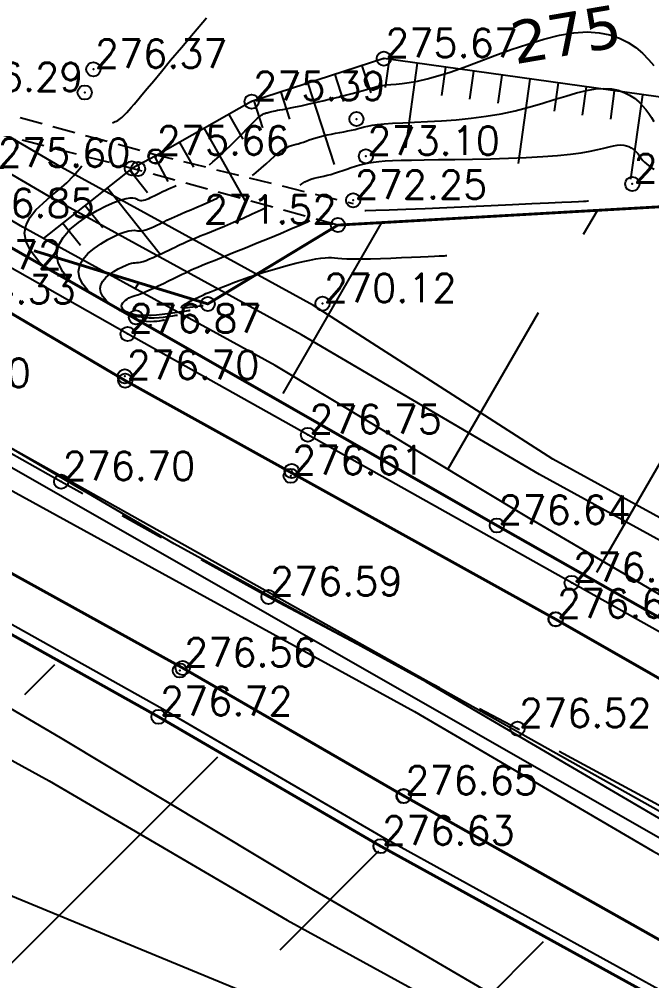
# Model space of a CAD drawing. Header units: millimetres. Extents: x 524954 to 526204, y 9523489 to 9524010.
# Drawn here: x 525293.16 to 525315.41, y 9523706.46 to 9523740.29 of the extents above; entities that cross this region are included whole.
import ezdxf
from ezdxf.enums import TextEntityAlignment as Align

# ---------------------------------------------------------------- set-up
doc = ezdxf.new("R2010")
doc.units = ezdxf.units.MM
doc.header["$PDMODE"] = 32
doc.header["$PDSIZE"] = 0.5
for name, pattern in [('ACAD_ISO12W100', [21, 12, -3, 0, -3, 0, -3]), ('AXES2', [28.575, 19.05, -3.175, 3.175, -3.175]), ('CACHE2', [4.7625, 3.175, -1.5875])]:
    doc.linetypes.add(name, pattern=pattern)
for name, color, linetype in [('Axe_Route_Existante', 1, 'AXES2'), ('Bord Fleuve', 4, 'ACAD_ISO12W100'), ('Caniveau', 5, 'CACHE2'), ('CN_01_00', 3, 'Continuous'), ('CN_02_00', 4, 'Continuous'), ('CN_05_00', 6, 'Continuous'), ('Cotation Courbes de niveau', 7, 'Continuous'), ('Haut_Talus', 30, 'Continuous'), ('PLUME_1', 7, 'Continuous'), ('PLUME_3', 4, 'Continuous'), ('PLUME_4', 3, 'Continuous'), ('PLUME_5', 6, 'Continuous'), ('PLUME_6', 2, 'Continuous'), ('PONT', 7, 'Continuous'), ('Talus', 2, 'Continuous'), ('TopoAlt', 3, 'Continuous'), ('TOPOJIS', 7, 'Continuous')]:
    doc.layers.add(name, color=color, linetype=linetype)
doc.layers.add('Trottoir', color=7, linetype='Continuous', true_color=0xff6666)
doc.styles.add('Simplex 1.0', font='Simplex.shx', dxfattribs={"width": 0.99, "height": 1})
doc.styles.get("Standard").update_dxf_attribs({"font": 'arial.ttf'})
doc.styles.add('Verdana 1.0', font='verdana.ttf', dxfattribs={"width": 0.99, "height": 1})
doc.dimstyles.new('ISO-25', dxfattribs={"dimtxt": 2.5, "dimasz": 2.5, "dimexe": 1.25, "dimexo": 0.625, "dimtad": 1, "dimtxsty": 'Standard', "dimcen": 2.5, "dimadec": 0, "dimazin": 0, "dimtfac": 1, "dimtmove": 0, "dimatfit": 3, "dimfxl": 1, "dimarcsym": 0})

# ---------------------------------------------------------------- blocks, each defined once
blk = doc.blocks.new('TCPOINT M')
at = {"color": 0}
blk.add_point((0, 0), dxfattribs=at)
at = {"layer": 'TopoAlt', "style": 'Simplex 1.0', "width": 0.99}
blk.add_attdef('ALT', (0.15, 0.15), '', height=1, dxfattribs=at)
blk = doc.blocks.new('*D29')
at = {"color": 0, "lineweight": -2, "transparency": 16777216}
for p, q in [((525274.397, 9523734.835), (525248.537, 9523688.664)), ((525251.329, 9523688.533), (525351.663, 9523632.337)), ((525379.094, 9523676.196), (525353.234, 9523630.025))]:
    blk.add_line(p, q, dxfattribs=at)
at = {"color": 0, "transparency": 16777216}
for points in [[(525251.533, 9523688.897), (525251.125, 9523688.17), (525249.148, 9523689.755)], [(525351.867, 9523632.701), (525351.46, 9523631.974), (525353.845, 9523631.115)]]:
    blk.add_solid(points, dxfattribs=at)
at = {"layer": 'Defpoints', "color": 0, "transparency": 16777216}
for p in [(525274.702, 9523735.381), (525379.399, 9523676.741), (525353.845, 9523631.115)]:
    blk.add_point(p, dxfattribs=at)
at = {"color": 0, "transparency": 16777216, "insert": (525302.425, 9523662.094), "char_height": 2.5, "attachment_point": 5, "rotation": 330.7474}
blk.add_mtext('120', dxfattribs=at)

msp = doc.modelspace()

# ---------------------------------------------------------------- hatches: boundary and pattern name
at = {"layer": 'Bord Fleuve', "ltscale": 0.5}
h = msp.add_hatch(dxfattribs=at)
h.set_pattern_fill('ANSI33', color=135, scale=2, angle=15, style=0)
edge = h.paths.add_edge_path()
edge.add_line((525326.846, 9523735.199), (525327.483, 9523734.771))
edge.add_line((525327.483, 9523734.771), (525364.269, 9523714.296))
edge.add_line((525364.269, 9523714.296), (525365.78, 9523713.988))
edge.add_line((525365.78, 9523713.988), (525369.372, 9523711.903))
edge.add_line((525369.372, 9523711.903), (525375.355, 9523708.431))
edge.add_line((525375.355, 9523708.431), (525381.004, 9523705.169))
edge.add_line((525293.676, 9523732.146), (525299.792, 9523730.275))
edge.add_line((525299.792, 9523730.275), (525304.371, 9523733.048))
edge.add_line((525304.371, 9523733.048), (525316.169, 9523733.718))
edge.add_line((525316.169, 9523733.718), (525320.161, 9523732.97))
edge.add_line((525320.161, 9523732.97), (525326.842, 9523735.193))
edge.add_line((525369.06, 9523689.539), (525336.596, 9523707.741))
edge.add_line((525336.596, 9523707.741), (525310.114, 9523722.746))
edge.add_line((525310.114, 9523722.746), (525293.676, 9523732.146))
edge.add_line((525381.004, 9523705.169), (525381.313, 9523702.868))
edge.add_line((525381.313, 9523702.868), (525376.206, 9523699.873))
edge.add_line((525376.206, 9523699.873), (525374.714, 9523696.514))
edge.add_line((525374.714, 9523696.514), (525374.46, 9523691.434))
edge.add_line((525374.46, 9523691.434), (525369.5, 9523690.174))
edge.add_line((525369.5, 9523690.174), (525369.06, 9523689.539))
h = msp.add_hatch(dxfattribs=at)
h.set_pattern_fill('ANSI33', color=135, scale=2, style=0)
h.paths.add_polyline_path([(525394.875, 9523547.688), (525386.855, 9523539.684), (525374.857, 9523528.592), (525359.402, 9523533.054), (525302.267, 9523541.753), (525253.226, 9523571.678), (525189.199, 9523592.989), (525146.601, 9523610.427), (525134.908, 9523628.389), (525130.258, 9523644.878), (525129.915, 9523646.053), (525134.923, 9523646.805), (525141.4, 9523651.378), (525145.39, 9523652.194), (525150.779, 9523654.113), (525153.673, 9523654.734), (525157.062, 9523656.215), (525170.428, 9523659.554), (525190.68, 9523663.166), (525195.533, 9523671.037), (525214.046, 9523677.393), (525226.978, 9523684.419), (525241.856, 9523699.409), (525259.549, 9523697.749), (525263.742, 9523702.788), (525265.599, 9523705.429), (525271.397, 9523709.575), (525278.663, 9523713.162), (525282.299, 9523718.359), (525286.813, 9523721.853), (525297.974, 9523715.602), (525305.783, 9523711.053), (525316.348, 9523705.233), (525323.457, 9523701.143), (525333.272, 9523695.625), (525364.282, 9523678.524), (525367.141, 9523669.609), (525369.992, 9523664.673), (525374.256, 9523657.439), (525374.878, 9523649.759), (525376.197, 9523640.514), (525378.821, 9523632.503), (525377.801, 9523621.191), (525377.159, 9523606.875), (525382.451, 9523599.216), (525388.758, 9523585.471), (525391.317, 9523567.355), (525392.74, 9523563.589), (525392.123, 9523555.946)])

# ---------------------------------------------------------------- linework, layer by layer
msp.add_line((525274.702, 9523735.381), (525379.399, 9523676.741))
at = {"layer": 'Axe_Route_Existante', "ltscale": 0.5, "flags": 128}
msp.add_lwpolyline([(524973.101, 9523802.49), (525007.26, 9523792.779), (525027.54, 9523787.364), (525056.127, 9523779.755), (525082.674, 9523773.102), (525107.546, 9523770.048), (525120.684, 9523770.139), (525151.777, 9523772.648), (525176.899, 9523773.894), (525199.324, 9523771.095), (525218.337, 9523765.264), (525227.192, 9523761.534), (525233.843, 9523758.094), (525246.468, 9523751.167), (525256.506, 9523745.531), (525267.014, 9523739.694), (525277.691, 9523733.704), (525288.849, 9523727.299), (525294.632, 9523724.022), (525301.927, 9523719.966), (525310.691, 9523715.333), (525328.32, 9523705.784), (525328.32, 9523705.784), (525337.316, 9523700.691), (525351.138, 9523692.703), (525363.696, 9523685.45), (525368.801, 9523682.627), (525375.475, 9523679.109), (525390.225, 9523670.468), (525400.9, 9523665.019), (525419.619, 9523658.456), (525435.368, 9523656.046), (525454.334, 9523656.625), (525476.288, 9523660.734), (525488.784, 9523664.768), (525501.859, 9523668.012), (525521.809, 9523675.315), (525541.116, 9523687.802), (525552.62, 9523697.708), (525562.351, 9523710.18), (525568.681, 9523722.572), (525575.059, 9523738.704), (525576.995, 9523751.051), (525577.798, 9523776.069), (525576.166, 9523799.52), (525574.181, 9523815.429), (525572.049, 9523834.204), (525569.92, 9523851.041), (525567.326, 9523868.19), (525565.579, 9523885.379), (525563.689, 9523903.219), (525561.356, 9523920.701), (525558.839, 9523938.161)], dxfattribs=at)
at = {"layer": 'Bord Fleuve', "ltscale": 0.35, "const_width": 0.1, "flags": 128}
msp.add_lwpolyline([(525293.676, 9523732.146), (525299.792, 9523730.275), (525304.371, 9523733.048), (525316.169, 9523733.718), (525320.161, 9523732.97), (525326.842, 9523735.193)], dxfattribs=at)
at = {"layer": 'Caniveau', "ltscale": 0.25, "flags": 128}
for points in [[(525238.108, 9523764.572), (525246.03, 9523760.166), (525254.503, 9523755.387), (525265.105, 9523749.458), (525273.207, 9523745.329), (525283.669, 9523739.451), (525298.015, 9523735.512), (525304.912, 9523733.807)], [(525304.371, 9523733.048), (525297.119, 9523735.043), (525283.354, 9523738.561), (525272.627, 9523744.407), (525272.605, 9523744.427), (525264.616, 9523748.712), (525254.056, 9523754.627), (525245.493, 9523759.567), (525237.811, 9523763.738)]]:
    msp.add_lwpolyline(points, dxfattribs=at)
at = {"layer": 'CN_01_00', "flags": 128}
for points, elevation in [([(525303.04, 9523734.455), (525303.102, 9523734.499), (525303.209, 9523734.564), (525303.315, 9523734.617), (525303.421, 9523734.659), (525303.53, 9523734.693), (525303.64, 9523734.722), (525303.754, 9523734.747), (525303.871, 9523734.772), (525303.994, 9523734.8), (525304.121, 9523734.833), (525304.255, 9523734.872), (525304.395, 9523734.918), (525304.539, 9523734.967), (525304.687, 9523735.018), (525304.838, 9523735.07), (525304.991, 9523735.119), (525305.146, 9523735.165), (525305.301, 9523735.206), (525305.458, 9523735.239), (525305.625, 9523735.266), (525305.812, 9523735.288), (525306.029, 9523735.305), (525306.287, 9523735.318), (525306.594, 9523735.328), (525306.962, 9523735.336), (525307.4, 9523735.343), (525307.914, 9523735.351), (525308.489, 9523735.359), (525309.104, 9523735.37), (525309.74, 9523735.384), (525310.378, 9523735.402), (525310.997, 9523735.426), (525311.578, 9523735.457), (525312.101, 9523735.495), (525312.55, 9523735.542), (525312.93, 9523735.595), (525313.248, 9523735.65), (525313.513, 9523735.705), (525313.732, 9523735.757), (525313.915, 9523735.802), (525314.068, 9523735.837), (525314.202, 9523735.859), (525314.321, 9523735.866), (525314.429, 9523735.859), (525314.526, 9523735.84), (525314.613, 9523735.809), (525314.69, 9523735.77), (525314.759, 9523735.724), (525314.82, 9523735.673), (525314.874, 9523735.619), (525314.923, 9523735.562), (525314.967, 9523735.504), (525315.011, 9523735.444), (525315.056, 9523735.384), (525315.105, 9523735.323), (525315.161, 9523735.262), (525315.227, 9523735.2), (525315.304, 9523735.139), (525315.396, 9523735.078), (525315.503, 9523735.018)], 273), ([(525298.721, 9523729.873), (525298.72, 9523729.873), (525298.717, 9523729.873), (525298.707, 9523729.871), (525298.688, 9523729.868), (525298.658, 9523729.863), (525298.612, 9523729.856), (525298.548, 9523729.846), (525298.463, 9523729.832), (525298.355, 9523729.816), (525298.225, 9523729.799), (525298.076, 9523729.784), (525297.911, 9523729.776), (525297.732, 9523729.778), (525297.541, 9523729.792), (525297.342, 9523729.823), (525297.137, 9523729.873), (525296.93, 9523729.945), (525296.726, 9523730.036), (525296.533, 9523730.144), (525296.359, 9523730.265), (525296.212, 9523730.395), (525296.098, 9523730.532), (525296.024, 9523730.672), (525296, 9523730.812), (525296.028, 9523730.948), (525296.102, 9523731.079), (525296.21, 9523731.203), (525296.344, 9523731.317), (525296.492, 9523731.42), (525296.644, 9523731.51), (525296.79, 9523731.584), (525296.92, 9523731.641), (525297.025, 9523731.68), (525297.11, 9523731.704), (525297.179, 9523731.717), (525297.24, 9523731.723), (525297.298, 9523731.728), (525297.359, 9523731.734), (525297.43, 9523731.747), (525297.516, 9523731.77), (525297.621, 9523731.806), (525297.743, 9523731.855), (525297.876, 9523731.912), (525298.016, 9523731.975), (525298.157, 9523732.041), (525298.295, 9523732.107), (525298.425, 9523732.17), (525298.541, 9523732.227), (525298.642, 9523732.276), (525298.732, 9523732.32), (525298.821, 9523732.363), (525298.917, 9523732.406), (525299.027, 9523732.455), (525299.161, 9523732.512), (525299.325, 9523732.581), (525299.529, 9523732.664), (525299.778, 9523732.766), (525300.063, 9523732.883), (525300.375, 9523733.012), (525300.702, 9523733.15), (525301.033, 9523733.294), (525301.358, 9523733.441), (525301.665, 9523733.588), (525301.783, 9523733.648)], 273), ([(525299.625, 9523730.212), (525299.624, 9523730.212), (525299.622, 9523730.212), (525299.615, 9523730.211), (525299.601, 9523730.208), (525299.578, 9523730.205), (525299.544, 9523730.199), (525299.496, 9523730.192), (525299.433, 9523730.182), (525299.353, 9523730.169), (525299.262, 9523730.156), (525299.166, 9523730.143), (525299.073, 9523730.133), (525298.989, 9523730.127), (525298.92, 9523730.128), (525298.874, 9523730.136), (525298.858, 9523730.154), (525298.875, 9523730.184), (525298.921, 9523730.222), (525298.99, 9523730.267), (525299.075, 9523730.316), (525299.17, 9523730.367), (525299.267, 9523730.417), (525299.36, 9523730.464), (525299.442, 9523730.504), (525299.509, 9523730.537), (525299.565, 9523730.564), (525299.616, 9523730.588), (525299.667, 9523730.611), (525299.726, 9523730.636), (525299.797, 9523730.665), (525299.887, 9523730.702), (525300.001, 9523730.748), (525300.146, 9523730.806), (525300.318, 9523730.875), (525300.515, 9523730.951), (525300.734, 9523731.034), (525300.972, 9523731.122), (525301.226, 9523731.212), (525301.493, 9523731.302), (525301.77, 9523731.392), (525302.054, 9523731.477), (525302.339, 9523731.559), (525302.62, 9523731.634), (525302.892, 9523731.703), (525303.149, 9523731.763), (525303.385, 9523731.814), (525303.595, 9523731.855), (525303.774, 9523731.884), (525303.918, 9523731.9), (525304.038, 9523731.906), (525304.145, 9523731.904), (525304.251, 9523731.896), (525304.369, 9523731.885), (525304.51, 9523731.874), (525304.687, 9523731.864), (525304.911, 9523731.858), (525305.191, 9523731.858), (525305.516, 9523731.864), (525305.87, 9523731.874), (525306.238, 9523731.887), (525306.605, 9523731.902), (525306.957, 9523731.917), (525307.277, 9523731.932), (525307.551, 9523731.945), (525307.768, 9523731.955), (525307.93, 9523731.963), (525308.047, 9523731.969), (525308.125, 9523731.972), (525308.172, 9523731.975), (525308.197, 9523731.976), (525308.206, 9523731.976), (525308.207, 9523731.976)], 271)]:
    msp.add_lwpolyline(points, dxfattribs=dict(at, elevation=elevation))
at = {"layer": 'CN_02_00', "flags": 128}
for points, elevation in [([(525296.445, 9523736.646), (525296.481, 9523736.665), (525296.532, 9523736.688), (525296.58, 9523736.709), (525296.625, 9523736.732), (525296.67, 9523736.76), (525296.716, 9523736.792), (525296.764, 9523736.832), (525296.816, 9523736.88), (525296.874, 9523736.938), (525296.94, 9523737.007), (525297.014, 9523737.089), (525297.099, 9523737.186), (525297.201, 9523737.304), (525297.325, 9523737.45), (525297.477, 9523737.631), (525297.663, 9523737.854), (525297.889, 9523738.125), (525298.161, 9523738.453), (525298.485, 9523738.844), (525298.864, 9523739.299), (525299.288, 9523739.803), (525299.745, 9523740.335)], 276), ([(525301.37, 9523734.795), (525301.491, 9523734.893), (525301.675, 9523735.053), (525301.845, 9523735.206), (525302.001, 9523735.348), (525302.143, 9523735.474), (525302.27, 9523735.581), (525302.382, 9523735.667), (525302.483, 9523735.732), (525302.575, 9523735.782), (525302.659, 9523735.819), (525302.739, 9523735.846), (525302.817, 9523735.869), (525302.896, 9523735.89), (525302.978, 9523735.912), (525303.065, 9523735.939), (525303.158, 9523735.97), (525303.258, 9523736.005), (525303.364, 9523736.042), (525303.476, 9523736.08), (525303.596, 9523736.118), (525303.722, 9523736.155), (525303.856, 9523736.19), (525303.997, 9523736.223), (525304.143, 9523736.252), (525304.291, 9523736.28), (525304.439, 9523736.307), (525304.584, 9523736.333), (525304.722, 9523736.359), (525304.853, 9523736.385), (525304.972, 9523736.412), (525305.079, 9523736.441), (525305.183, 9523736.471), (525305.293, 9523736.501), (525305.419, 9523736.53), (525305.572, 9523736.559), (525305.762, 9523736.586), (525305.999, 9523736.61), (525306.292, 9523736.632), (525306.65, 9523736.65), (525307.063, 9523736.668), (525307.522, 9523736.69), (525308.015, 9523736.718), (525308.532, 9523736.755), (525309.06, 9523736.806), (525309.59, 9523736.874), (525310.11, 9523736.962), (525310.612, 9523737.072), (525311.091, 9523737.197), (525311.547, 9523737.33), (525311.979, 9523737.462), (525312.386, 9523737.587), (525312.765, 9523737.697), (525313.117, 9523737.783), (525313.44, 9523737.837), (525313.732, 9523737.855), (525313.996, 9523737.837), (525314.234, 9523737.79), (525314.446, 9523737.716), (525314.636, 9523737.62), (525314.805, 9523737.508), (525314.955, 9523737.382), (525315.088, 9523737.248), (525315.205, 9523737.11), (525315.309, 9523736.969), (525315.403, 9523736.83), (525315.488, 9523736.693)], 274), ([(525294.013, 9523731.602), (525293.848, 9523731.77), (525293.572, 9523732.121), (525293.399, 9523732.455), (525293.345, 9523732.766), (525293.398, 9523733.054), (525293.537, 9523733.323), (525293.743, 9523733.579), (525293.995, 9523733.824), (525294.273, 9523734.063), (525294.558, 9523734.3), (525294.829, 9523734.538), (525295.069, 9523734.781), (525295.279, 9523735.026), (525295.364, 9523735.138)], 276), ([(525295.657, 9523730.662), (525295.567, 9523730.749), (525295.392, 9523730.97), (525295.278, 9523731.194), (525295.239, 9523731.418), (525295.284, 9523731.637), (525295.402, 9523731.847), (525295.577, 9523732.045), (525295.791, 9523732.228), (525296.028, 9523732.393), (525296.272, 9523732.537), (525296.506, 9523732.656), (525296.714, 9523732.747), (525296.882, 9523732.809), (525297.014, 9523732.846), (525297.118, 9523732.863), (525297.199, 9523732.866), (525297.266, 9523732.86), (525297.324, 9523732.851), (525297.382, 9523732.844), (525297.446, 9523732.845), (525297.522, 9523732.858), (525297.609, 9523732.882), (525297.703, 9523732.915), (525297.802, 9523732.955), (525297.903, 9523733), (525298.004, 9523733.046), (525298.101, 9523733.093), (525298.192, 9523733.138), (525298.275, 9523733.179), (525298.354, 9523733.218), (525298.434, 9523733.256), (525298.519, 9523733.296), (525298.615, 9523733.339), (525298.725, 9523733.388), (525298.856, 9523733.444), (525299.011, 9523733.51), (525299.195, 9523733.586), (525299.403, 9523733.673), (525299.629, 9523733.771), (525299.869, 9523733.879), (525300.117, 9523733.998), (525300.193, 9523734.037)], 274), ([(525305.321, 9523733.564), (525305.351, 9523733.564), (525305.705, 9523733.57), (525306.172, 9523733.584), (525306.76, 9523733.605), (525307.446, 9523733.632), (525308.198, 9523733.664), (525308.981, 9523733.699), (525309.764, 9523733.735), (525310.514, 9523733.771), (525311.198, 9523733.803), (525311.784, 9523733.831), (525312.246, 9523733.853), (525312.593, 9523733.87), (525312.842, 9523733.882), (525313.009, 9523733.89), (525313.11, 9523733.895), (525313.162, 9523733.897), (525313.182, 9523733.898), (525313.184, 9523733.898)], 272), ([(525299.173, 9523730.043), (525299.172, 9523730.043), (525299.168, 9523730.042), (525299.156, 9523730.04), (525299.132, 9523730.036), (525299.094, 9523730.03), (525299.036, 9523730.021), (525298.955, 9523730.008), (525298.848, 9523729.991), (525298.713, 9523729.97), (525298.553, 9523729.946), (525298.375, 9523729.922), (525298.185, 9523729.899), (525297.99, 9523729.88), (525297.796, 9523729.867), (525297.609, 9523729.862), (525297.434, 9523729.867), (525297.279, 9523729.884), (525297.142, 9523729.911), (525297.027, 9523729.948), (525296.931, 9523729.992), (525296.856, 9523730.041), (525296.803, 9523730.094), (525296.771, 9523730.15), (525296.76, 9523730.205), (525296.771, 9523730.259), (525296.801, 9523730.312), (525296.844, 9523730.361), (525296.897, 9523730.406), (525296.956, 9523730.447), (525297.017, 9523730.483), (525297.075, 9523730.512), (525297.126, 9523730.535), (525297.168, 9523730.55), (525297.205, 9523730.561), (525297.241, 9523730.571), (525297.281, 9523730.581), (525297.331, 9523730.596), (525297.395, 9523730.618), (525297.478, 9523730.65), (525297.585, 9523730.695), (525297.72, 9523730.755), (525297.877, 9523730.827), (525298.049, 9523730.908), (525298.229, 9523730.994), (525298.411, 9523731.082), (525298.586, 9523731.167), (525298.748, 9523731.246), (525298.89, 9523731.316), (525299.008, 9523731.374), (525299.11, 9523731.423), (525299.209, 9523731.469), (525299.315, 9523731.516), (525299.44, 9523731.57), (525299.596, 9523731.635), (525299.795, 9523731.717), (525300.047, 9523731.819), (525300.361, 9523731.946), (525300.724, 9523732.093), (525301.121, 9523732.253), (525301.534, 9523732.421), (525301.949, 9523732.591), (525302.348, 9523732.757), (525302.716, 9523732.912), (525303.036, 9523733.05), (525303.296, 9523733.167), (525303.387, 9523733.21)], 272), ([(525298.269, 9523729.704), (525298.268, 9523729.704), (525298.266, 9523729.703), (525298.259, 9523729.702), (525298.245, 9523729.7), (525298.222, 9523729.696), (525298.188, 9523729.691), (525298.141, 9523729.683), (525298.078, 9523729.673), (525297.997, 9523729.661), (525297.897, 9523729.651), (525297.777, 9523729.647), (525297.636, 9523729.654), (525297.473, 9523729.676), (525297.324, 9523729.709)], 274)]:
    msp.add_lwpolyline(points, dxfattribs=dict(at, elevation=elevation))
at = {"layer": 'CN_05_00', "elevation": 275, "flags": 128}
for points in [[(525299.85, 9523735.168), (525299.972, 9523735.27), (525300.187, 9523735.464), (525300.404, 9523735.669), (525300.617, 9523735.877), (525300.822, 9523736.082), (525301.012, 9523736.275), (525301.183, 9523736.45), (525301.33, 9523736.599), (525301.45, 9523736.716), (525301.545, 9523736.805), (525301.618, 9523736.869), (525301.673, 9523736.913), (525301.715, 9523736.942), (525301.747, 9523736.959), (525301.772, 9523736.968), (525301.796, 9523736.975), (525301.82, 9523736.983), (525301.847, 9523736.992), (525301.877, 9523737.002), (525301.911, 9523737.012), (525301.95, 9523737.024), (525301.994, 9523737.036), (525302.044, 9523737.048), (525302.1, 9523737.061), (525302.165, 9523737.073), (525302.24, 9523737.086), (525302.329, 9523737.102), (525302.434, 9523737.12), (525302.559, 9523737.143), (525302.707, 9523737.171), (525302.88, 9523737.206), (525303.082, 9523737.249), (525303.313, 9523737.299), (525303.567, 9523737.357), (525303.835, 9523737.419), (525304.109, 9523737.484), (525304.38, 9523737.55), (525304.639, 9523737.614), (525304.878, 9523737.676), (525305.087, 9523737.732), (525305.262, 9523737.782), (525305.407, 9523737.825), (525305.53, 9523737.863), (525305.638, 9523737.894), (525305.74, 9523737.921), (525305.843, 9523737.944), (525305.955, 9523737.962), (525306.084, 9523737.977), (525306.237, 9523737.99), (525306.418, 9523738.005), (525306.632, 9523738.028), (525306.882, 9523738.063), (525307.172, 9523738.116), (525307.506, 9523738.191), (525307.888, 9523738.294), (525308.322, 9523738.431), (525308.808, 9523738.602), (525309.337, 9523738.799), (525309.896, 9523739.009), (525310.471, 9523739.22), (525311.05, 9523739.418), (525311.619, 9523739.592), (525312.166, 9523739.729), (525312.677, 9523739.815), (525313.143, 9523739.843), (525313.564, 9523739.816), (525313.942, 9523739.74), (525314.28, 9523739.622), (525314.582, 9523739.47), (525314.851, 9523739.291), (525315.09, 9523739.091), (525315.301, 9523738.878), (525315.487, 9523738.658)], [(525294.97, 9523731.055), (525294.922, 9523731.103), (525294.687, 9523731.407), (525294.532, 9523731.717), (525294.479, 9523732.025), (525294.541, 9523732.326), (525294.703, 9523732.615), (525294.943, 9523732.888), (525295.238, 9523733.14), (525295.564, 9523733.366), (525295.9, 9523733.564), (525296.222, 9523733.728), (525296.507, 9523733.853), (525296.739, 9523733.939), (525296.919, 9523733.988), (525297.056, 9523734.009), (525297.158, 9523734.008), (525297.233, 9523733.992), (525297.289, 9523733.967), (525297.334, 9523733.941), (525297.377, 9523733.92), (525297.424, 9523733.909), (525297.475, 9523733.909), (525297.53, 9523733.919), (525297.588, 9523733.936), (525297.65, 9523733.958), (525297.713, 9523733.986), (525297.778, 9523734.017), (525297.843, 9523734.049), (525297.909, 9523734.082), (525297.976, 9523734.115), (525298.047, 9523734.15), (525298.122, 9523734.186), (525298.202, 9523734.224), (525298.29, 9523734.265), (525298.387, 9523734.308), (525298.494, 9523734.355), (525298.612, 9523734.406), (525298.68, 9523734.436)], [(525297.817, 9523729.534), (525297.816, 9523729.534), (525297.815, 9523729.534), (525297.81, 9523729.533), (525297.801, 9523729.532), (525297.786, 9523729.529), (525297.764, 9523729.526), (525297.733, 9523729.521), (525297.692, 9523729.514), (525297.684, 9523729.513)]]:
    msp.add_lwpolyline(points, dxfattribs=at)
at = {"layer": 'Haut_Talus', "flags": 128}
msp.add_lwpolyline([(525323.066, 9523737.156), (525316.644, 9523737.414), (525305.986, 9523738.903), (525301.335, 9523737.39), (525297.944, 9523735.474), (525297.119, 9523735.043), (525293.993, 9523732.565)], dxfattribs=at)
at = {"layer": 'PLUME_1'}
msp.add_lwpolyline([(525200.32, 9523770.31), (525203.883, 9523769.567), (525225.021, 9523761.585), (525244.771, 9523751.997), (525251.046, 9523748.445), (525396.484, 9523665.312), (525416.271, 9523655.226), (525436.946, 9523646.708), (525458.473, 9523640.258), (525480.389, 9523635.341)], dxfattribs=at)
at = {"layer": 'PLUME_3'}
for points in [[(525350.916, 9523692.066), (525342.038, 9523696.932), (525333.659, 9523701.835), (525324.781, 9523706.702), (525315.867, 9523712.067), (525307.487, 9523716.97), (525298.61, 9523721.837), (525290.23, 9523726.74), (525281.353, 9523731.606), (525272.475, 9523736.473), (525264.059, 9523741.875), (525255.181, 9523746.741), (525251.509, 9523748.98), (525246.802, 9523751.644), (525237.961, 9523756.012), (525231.722, 9523759.066), (525228.621, 9523760.344), (525219.317, 9523764.177), (525211.047, 9523767.584), (525210.013, 9523768.009), (525203.847, 9523770.066), (525200.284, 9523770.809)], [(525200.356, 9523769.811), (525203.92, 9523769.069), (525209.587, 9523766.976), (525218.891, 9523763.143), (525224.558, 9523761.05), (525228.195, 9523759.31), (525237.498, 9523755.477), (525244.807, 9523751.499), (525246.376, 9523750.61), (525251.083, 9523747.946), (525254.755, 9523745.707), (525263.633, 9523740.841), (525272.012, 9523735.938), (525280.89, 9523731.071), (525289.306, 9523725.67), (525298.184, 9523720.803), (525307.062, 9523715.936), (525315.441, 9523711.033), (525324.319, 9523706.167), (525332.698, 9523701.264), (525341.612, 9523695.898), (525350.49, 9523691.032), (525358.869, 9523686.129)]]:
    msp.add_lwpolyline(points, dxfattribs=at)
at = {"layer": 'PLUME_4'}
for points in [[(525343.912, 9523705.592), (525337.601, 9523709.643), (525329.222, 9523714.546), (525320.806, 9523719.948), (525311.928, 9523724.814), (525303.513, 9523730.216), (525294.635, 9523735.082), (525286.256, 9523739.985), (525277.341, 9523745.351), (525268.962, 9523750.254), (525260.084, 9523755.12), (525256.412, 9523757.359), (525251.206, 9523759.987), (525241.83, 9523764.817), (525235.591, 9523767.871), (525232.526, 9523768.65), (525222.687, 9523772.945), (525213.955, 9523775.817), (525212.921, 9523776.243), (525206.755, 9523778.3), (525203.192, 9523779.042)], [(525355.356, 9523699.91), (525348.619, 9523702.927), (525349.081, 9523703.462), (525346.479, 9523704.776), (525344.375, 9523706.127), (525343.912, 9523705.592), (525337.601, 9523709.643), (525329.222, 9523714.546), (525320.806, 9523719.948), (525311.928, 9523724.814), (525303.513, 9523730.216), (525294.635, 9523735.082), (525286.256, 9523739.985), (525277.341, 9523745.351), (525268.962, 9523750.254), (525260.084, 9523755.12), (525256.412, 9523757.359), (525251.206, 9523759.987), (525241.83, 9523764.817), (525235.591, 9523767.871), (525232.526, 9523768.65), (525222.687, 9523772.945)], [(525197.448, 9523761.578), (525201.012, 9523760.835), (525206.715, 9523758.243), (525215.557, 9523753.876), (525220.726, 9523751.746), (525224.325, 9523750.505), (525232.668, 9523746.101), (525239.551, 9523741.088), (525240.585, 9523740.663), (525244.829, 9523737.463), (525248.502, 9523735.224), (525256.954, 9523729.324), (525264.907, 9523723.387), (525272.009, 9523715.383), (525283.551, 9523715.223), (525291.967, 9523709.821), (525301.27, 9523705.988), (525310.112, 9523701.62), (525319.416, 9523697.788), (525327.405, 9523691.352), (525335.784, 9523686.449), (525344.699, 9523681.084), (525351.727, 9523674.077)], [(525197.448, 9523761.578), (525201.012, 9523760.835), (525206.715, 9523758.243), (525215.557, 9523753.876), (525220.726, 9523751.746), (525224.325, 9523750.505), (525232.668, 9523746.101), (525239.551, 9523741.088), (525240.585, 9523740.663), (525244.829, 9523737.463), (525248.502, 9523735.224), (525256.954, 9523729.324), (525264.907, 9523723.387), (525272.009, 9523715.383), (525283.551, 9523715.223), (525291.967, 9523709.821), (525301.27, 9523705.988), (525310.112, 9523701.62), (525319.416, 9523697.788), (525327.405, 9523691.352), (525335.784, 9523686.449), (525344.699, 9523681.084), (525351.727, 9523674.077)]]:
    msp.add_lwpolyline(points, dxfattribs=at)
at = {"layer": 'PLUME_5'}
for points in [[(525354.505, 9523697.842), (525345.59, 9523703.207), (525336.713, 9523708.074), (525328.333, 9523712.977), (525319.456, 9523717.844), (525311.076, 9523722.747), (525302.162, 9523728.112), (525293.284, 9523732.979), (525284.905, 9523737.882), (525276.027, 9523742.748), (525267.648, 9523747.651), (525258.77, 9523752.518), (525255.098, 9523754.756), (525249.856, 9523757.883), (525241.015, 9523762.251), (525234.277, 9523765.269), (525231.638, 9523767.081), (525221.836, 9523770.878), (525213.067, 9523774.248), (525212.532, 9523774.711), (525206.402, 9523776.269), (525202.802, 9523777.51)], [(525197.801, 9523763.609), (525201.401, 9523762.368), (525207.567, 9523760.311), (525216.336, 9523756.94), (525222.003, 9523754.847), (525225.639, 9523753.108), (525233.946, 9523749.202), (525241.255, 9523745.223), (525242.824, 9523744.335), (525247.494, 9523742.169), (525251.166, 9523739.931), (525260.081, 9523734.566), (525268.46, 9523729.663), (525277.338, 9523724.796), (525286.216, 9523719.929), (525294.595, 9523715.026), (525303.509, 9523709.661), (525311.888, 9523704.758), (525320.766, 9523699.891), (525329.644, 9523695.025), (525338.023, 9523690.122), (525346.901, 9523685.255), (525355.316, 9523679.853)]]:
    msp.add_lwpolyline(points, dxfattribs=at)
at = {"layer": 'PLUME_6'}
for points in [[(525354.894, 9523699.375), (525346.515, 9523704.278), (525337.637, 9523709.144), (525328.759, 9523714.011), (525320.344, 9523719.412), (525311.466, 9523724.279), (525303.087, 9523729.182), (525294.209, 9523734.049), (525285.83, 9523738.952), (525276.915, 9523744.317), (525268.038, 9523749.184), (525259.658, 9523754.087), (525255.487, 9523756.289), (525250.781, 9523758.953), (525241.404, 9523763.783), (525235.165, 9523766.837), (525232.064, 9523768.115), (525222.724, 9523772.447), (525213.457, 9523775.781), (525212.958, 9523775.744), (525206.792, 9523777.801), (525203.192, 9523779.042)], [(525197.412, 9523762.076), (525201.012, 9523760.835), (525206.679, 9523758.742), (525215.946, 9523755.408), (525221.115, 9523753.279), (525224.751, 9523751.539), (525233.556, 9523747.669), (525240.829, 9523744.19), (525241.899, 9523743.265), (525246.606, 9523740.601), (525250.777, 9523738.398), (525259.156, 9523733.495), (525268.034, 9523728.629), (525276.413, 9523723.726), (525285.327, 9523718.361), (525294.205, 9523713.494), (525302.584, 9523708.591), (525311.462, 9523703.724), (525319.841, 9523698.821), (525328.756, 9523693.456), (525337.135, 9523688.553), (525346.013, 9523683.686), (525354.891, 9523678.82)]]:
    msp.add_lwpolyline(points, dxfattribs=at)
at = {"layer": 'PONT', "const_width": 0.1, "flags": 128}
for points in [[(525371.674, 9523687.724), (525336.446, 9523707.476), (525309.964, 9523722.481), (525291.095, 9523733.271)], [(525366.952, 9523679.251), (525362.316, 9523681.651), (525349.65, 9523688.957), (525334.009, 9523697.775), (525324.387, 9523703.187), (525316.682, 9523707.341), (525306.692, 9523712.966), (525298.909, 9523717.467), (525286.187, 9523724.502), (525288.226, 9523728.338), (525290.072, 9523731.598), (525296.887, 9523727.578), (525312.026, 9523719.185), (525319.603, 9523714.854), (525329.312, 9523709.25), (525339.355, 9523703.708), (525353.191, 9523695.772), (525365.771, 9523688.671), (525370.679, 9523685.934), (525366.946, 9523679.239)], [(525365.354, 9523678.127), (525333.355, 9523695.773), (525323.541, 9523701.291), (525316.431, 9523705.38), (525305.867, 9523711.201), (525298.058, 9523715.749), (525284.961, 9523723.084)]]:
    msp.add_lwpolyline(points, dxfattribs=at)
at = {"layer": 'Talus'}
for p, q in [((525306.173, 9523738.877), (525306.035, 9523737.887)), ((525305.215, 9523738.653), (525305.524, 9523737.702)), ((525307.163, 9523738.739), (525306.748, 9523735.768)), ((525308.154, 9523738.6), (525308.015, 9523737.61)), ((525304.264, 9523738.343), (525304.573, 9523737.392)), ((525309.144, 9523738.462), (525309.006, 9523737.472)), ((525310.134, 9523738.324), (525309.996, 9523737.333)), ((525311.125, 9523738.185), (525310.71, 9523735.214)), ((525303.313, 9523738.034), (525304.241, 9523735.181)), ((525312.115, 9523738.047), (525311.977, 9523737.056)), ((525313.106, 9523737.908), (525312.967, 9523736.918)), ((525302.362, 9523737.724), (525302.671, 9523736.773)), ((525314.096, 9523737.77), (525313.958, 9523736.779)), ((525315.086, 9523737.631), (525314.671, 9523734.66)), ((525301.411, 9523737.414), (525301.721, 9523736.464)), ((525300.534, 9523736.937), (525301.026, 9523736.067)), ((525299.663, 9523736.445), (525301.139, 9523733.833)), ((525298.792, 9523735.954), (525299.284, 9523735.083)), ((525297.921, 9523735.463), (525298.385, 9523734.576)), ((525297.045, 9523734.984), (525297.666, 9523734.2)), ((525296.261, 9523734.363), (525298.125, 9523732.012)), ((525295.478, 9523733.742), (525296.099, 9523732.958)), ((525294.694, 9523733.121), (525295.315, 9523732.337))]:
    msp.add_line(p, q, dxfattribs=at)
at = {"layer": 'Trottoir', "flags": 128}
for points in [[(525431.623, 9523663.835), (525429.435, 9523662.623), (525419.921, 9523663.756), (525410.527, 9523667.251), (525402.929, 9523669.968), (525392.531, 9523675.094), (525382.877, 9523681.021), (525377.53, 9523683.764), (525366.337, 9523690.119), (525353.836, 9523697.252), (525340.005, 9523704.965), (525329.764, 9523710.745), (525320.282, 9523716.154), (525312.596, 9523720.462), (525303.314, 9523725.671), (525296.971, 9523729.217), (525289.209, 9523733.607), (525286.427, 9523735.183), (525285.562, 9523734.031)], [(525417.989, 9523652.315), (525406.159, 9523656.432), (525398.337, 9523659.995), (525394.304, 9523661.935), (525387.21, 9523665.848), (525373.267, 9523673.879), (525366.23, 9523677.86), (525361.64, 9523680.436), (525348.982, 9523687.672), (525333.505, 9523696.038), (525323.692, 9523701.556), (525316.581, 9523705.646), (525306.017, 9523711.466), (525298.209, 9523716.014), (525287.22, 9523722.168), (525282.415, 9523724.654), (525283.125, 9523726.121)]]:
    msp.add_lwpolyline(points, dxfattribs=at)

# ---------------------------------------------------------------- block references
at = {"layer": 'TOPOJIS'}
ref = msp.add_blockref('TCPOINT M', (525305.986, 9523738.903, 275.67), dxfattribs=at)
ref.add_attrib('ALT', '275.67', (525306.036, 9523738.953, 275.67), dxfattribs={"layer": 'TopoAlt', "height": 1, "style": 'Simplex 1.0', "width": 0.99})
ref = msp.add_blockref('TCPOINT M', (525295.768, 9523738.53, 276.37), dxfattribs=at)
ref.add_attrib('ALT', '276.37', (525295.818, 9523738.58, 276.37), dxfattribs={"layer": 'TopoAlt', "height": 1, "style": 'Simplex 1.0', "width": 0.99})
ref = msp.add_blockref('TCPOINT M', (525295.462, 9523737.711, 276.29), dxfattribs=at)
ref.add_attrib('ALT', '276.29', dxfattribs={"layer": 'TopoAlt', "height": 1, "style": 'Simplex 1.0', "width": 0.99}).set_placement((525295.412, 9523737.761, 276.29), align=Align.RIGHT)
ref = msp.add_blockref('TCPOINT M', (525301.335, 9523737.39, 275.39), dxfattribs=at)
ref.add_attrib('ALT', '275.39', (525301.385, 9523737.44, 275.39), dxfattribs={"layer": 'TopoAlt', "height": 1, "style": 'Simplex 1.0', "width": 0.99})
for p in [(525305.023, 9523736.777, 274.37), (525297.969, 9523735.451, 276.23), (525297.338, 9523735.022, 276.13), (525299.792, 9523730.275, 270.63), (525297.262, 9523729.805, 271.34), (525296.872, 9523727.729, 276.86), (525302.744, 9523724.396, 276.75), (525312.037, 9523719.182, 276.68), (525298.809, 9523717.379, 276.75), (525306.68, 9523712.958, 276.65), (525305.869, 9523711.2, 276.63)]:
    msp.add_blockref('TCPOINT M', p, dxfattribs=at)
ref = msp.add_blockref('TCPOINT M', (525297.944, 9523735.474, 275.66), dxfattribs=at)
ref.add_attrib('ALT', '275.66', (525297.994, 9523735.524, 275.66), dxfattribs={"layer": 'TopoAlt', "height": 1, "style": 'Simplex 1.0', "width": 0.99})
ref = msp.add_blockref('TCPOINT M', (525305.355, 9523735.467, 273.1), dxfattribs=at)
ref.add_attrib('ALT', '273.10', (525305.405, 9523735.517, 273.1), dxfattribs={"layer": 'TopoAlt', "height": 1, "style": 'Simplex 1.0', "width": 0.99})
ref = msp.add_blockref('TCPOINT M', (525297.119, 9523735.043, 275.6), dxfattribs=at)
ref.add_attrib('ALT', '275.60', dxfattribs={"layer": 'TopoAlt', "height": 1, "style": 'Simplex 1.0', "width": 0.99}).set_placement((525297.069, 9523735.093, 275.6), align=Align.RIGHT)
ref = msp.add_blockref('TCPOINT M', (525314.727, 9523734.494, 272.31), dxfattribs=at)
ref.add_attrib('ALT', '272.31', (525314.777, 9523734.544, 272.31), dxfattribs={"layer": 'TopoAlt', "height": 1, "style": 'Simplex 1.0', "width": 0.99})
ref = msp.add_blockref('TCPOINT M', (525304.907, 9523733.922, 272.25), dxfattribs=at)
ref.add_attrib('ALT', '272.25', (525304.957, 9523733.972, 272.25), dxfattribs={"layer": 'TopoAlt', "height": 1, "style": 'Simplex 1.0', "width": 0.99})
ref = msp.add_blockref('TCPOINT M', (525291.095, 9523733.271, 276.85), dxfattribs=at)
ref.add_attrib('ALT', '276.85', (525291.145, 9523733.321, 276.85), dxfattribs={"layer": 'TopoAlt', "height": 1, "style": 'Simplex 1.0', "width": 0.99})
ref = msp.add_blockref('TCPOINT M', (525304.371, 9523733.048, 271.52), dxfattribs=at)
ref.add_attrib('ALT', '271.52', dxfattribs={"layer": 'TopoAlt', "height": 1, "style": 'Simplex 1.0', "width": 0.99}).set_placement((525304.321, 9523733.098, 271.52), align=Align.RIGHT)
ref = msp.add_blockref('TCPOINT M', (525289.948, 9523731.451, 276.72), dxfattribs=at)
ref.add_attrib('ALT', '276.72', (525289.998, 9523731.501, 276.72), dxfattribs={"layer": 'TopoAlt', "height": 1, "style": 'Simplex 1.0', "width": 0.99})
ref = msp.add_blockref('TCPOINT M', (525290.425, 9523730.237, 274.33), dxfattribs=at)
ref.add_attrib('ALT', '274.33', (525290.475, 9523730.287, 274.33), dxfattribs={"layer": 'TopoAlt', "height": 1, "style": 'Simplex 1.0', "width": 0.99})
ref = msp.add_blockref('TCPOINT M', (525303.827, 9523730.285, 270.12), dxfattribs=at)
ref.add_attrib('ALT', '270.12', (525303.877, 9523730.335, 270.12), dxfattribs={"layer": 'TopoAlt', "height": 1, "style": 'Simplex 1.0', "width": 0.99})
ref = msp.add_blockref('TCPOINT M', (525296.971, 9523729.217, 276.87), dxfattribs=at)
ref.add_attrib('ALT', '276.87', (525297.021, 9523729.267, 276.87), dxfattribs={"layer": 'TopoAlt', "height": 1, "style": 'Simplex 1.0', "width": 0.99})
ref = msp.add_blockref('TCPOINT M', (525288.849, 9523727.299, 270.4), dxfattribs=at)
ref.add_attrib('ALT', '270.40', (525288.899, 9523727.349, 270.4), dxfattribs={"layer": 'TopoAlt', "height": 1, "style": 'Simplex 1.0', "width": 0.99})
ref = msp.add_blockref('TCPOINT M', (525296.887, 9523727.578, 276.7), dxfattribs=at)
ref.add_attrib('ALT', '276.70', (525296.937, 9523727.628, 276.7), dxfattribs={"layer": 'TopoAlt', "height": 1, "style": 'Simplex 1.0', "width": 0.99})
ref = msp.add_blockref('TCPOINT M', (525303.314, 9523725.671, 276.75), dxfattribs=at)
ref.add_attrib('ALT', '276.75', (525303.364, 9523725.721, 276.75), dxfattribs={"layer": 'TopoAlt', "height": 1, "style": 'Simplex 1.0', "width": 0.99})
ref = msp.add_blockref('TCPOINT M', (525294.632, 9523724.022, 276.7), dxfattribs=at)
ref.add_attrib('ALT', '276.70', (525294.682, 9523724.072, 276.7), dxfattribs={"layer": 'TopoAlt', "height": 1, "style": 'Simplex 1.0', "width": 0.99})
ref = msp.add_blockref('TCPOINT M', (525302.711, 9523724.227, 276.61), dxfattribs=at)
ref.add_attrib('ALT', '276.61', (525302.761, 9523724.277, 276.61), dxfattribs={"layer": 'TopoAlt', "height": 1, "style": 'Simplex 1.0', "width": 0.99})
ref = msp.add_blockref('TCPOINT M', (525309.964, 9523722.481, 276.64), dxfattribs=at)
ref.add_attrib('ALT', '276.64', (525310.014, 9523722.531, 276.64), dxfattribs={"layer": 'TopoAlt', "height": 1, "style": 'Simplex 1.0', "width": 0.99})
ref = msp.add_blockref('TCPOINT M', (525312.596, 9523720.462, 276.72), dxfattribs=at)
ref.add_attrib('ALT', '276.72', (525312.646, 9523720.512, 276.72), dxfattribs={"layer": 'TopoAlt', "height": 1, "style": 'Simplex 1.0', "width": 0.99})
ref = msp.add_blockref('TCPOINT M', (525301.927, 9523719.966, 276.59), dxfattribs=at)
ref.add_attrib('ALT', '276.59', (525301.977, 9523720.016, 276.59), dxfattribs={"layer": 'TopoAlt', "height": 1, "style": 'Simplex 1.0', "width": 0.99})
ref = msp.add_blockref('TCPOINT M', (525312.026, 9523719.185, 276.65), dxfattribs=at)
ref.add_attrib('ALT', '276.65', (525312.076, 9523719.235, 276.65), dxfattribs={"layer": 'TopoAlt', "height": 1, "style": 'Simplex 1.0', "width": 0.99})
ref = msp.add_blockref('TCPOINT M', (525298.909, 9523717.467, 276.56), dxfattribs=at)
ref.add_attrib('ALT', '276.56', (525298.959, 9523717.517, 276.56), dxfattribs={"layer": 'TopoAlt', "height": 1, "style": 'Simplex 1.0', "width": 0.99})
ref = msp.add_blockref('TCPOINT M', (525298.058, 9523715.749, 276.72), dxfattribs=at)
ref.add_attrib('ALT', '276.72', (525298.108, 9523715.799, 276.72), dxfattribs={"layer": 'TopoAlt', "height": 1, "style": 'Simplex 1.0', "width": 0.99})
ref = msp.add_blockref('TCPOINT M', (525310.691, 9523715.333, 276.52), dxfattribs=at)
ref.add_attrib('ALT', '276.52', (525310.741, 9523715.383, 276.52), dxfattribs={"layer": 'TopoAlt', "height": 1, "style": 'Simplex 1.0', "width": 0.99})
ref = msp.add_blockref('TCPOINT M', (525306.692, 9523712.966, 276.65), dxfattribs=at)
ref.add_attrib('ALT', '276.65', (525306.742, 9523713.016, 276.65), dxfattribs={"layer": 'TopoAlt', "height": 1, "style": 'Simplex 1.0', "width": 0.99})
ref = msp.add_blockref('TCPOINT M', (525305.872, 9523711.198, 276.63), dxfattribs=at)
ref.add_attrib('ALT', '276.63', (525305.922, 9523711.248, 276.63), dxfattribs={"layer": 'TopoAlt', "height": 1, "style": 'Simplex 1.0', "width": 0.99})

# ---------------------------------------------------------------- texts
at = {"layer": 'Cotation Courbes de niveau', "style": 'Verdana 1.0', "width": 0.99}
msp.add_text('275', height=1.5, rotation=9.6319, dxfattribs=at).set_placement((525312.392, 9523739.767, 275), align=Align.MIDDLE_CENTER)

# ---------------------------------------------------------------- dimensions: what is measured, and where the dimension line sits
dim = msp.add_aligned_dim(p1=(525274.702, 9523735.381), p2=(525379.399, 9523676.741), distance=-52.295, dimstyle='ISO-25')
dim.commit()
dim.dimension.update_dxf_attribs({"geometry": '*D29', "text_midpoint": (525302.425, 9523662.094)})

doc.saveas('drawing.dxf')
